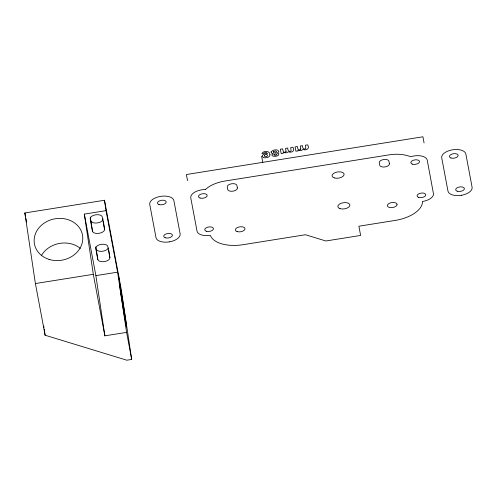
<?xml version="1.0" encoding="UTF-8"?>
<svg xmlns="http://www.w3.org/2000/svg" width="497" height="497" viewBox="0 0 497 497"><rect width="100%" height="100%" fill="white"/><g stroke="black" fill="none" stroke-linecap="round" stroke-linejoin="round"><path stroke-width="0.75" d="M24.85 212.964L104.482 200.26L121.138 288.85L131.686 359.443L126.859 360.213L45.115 335.226L35.399 283.551L24.85 212.964L25.564 216.76M126.592 332.369L104.879 335.835L93.312 274.313L84.316 214.108L106.029 210.641L117.596 272.163L126.592 332.369L131.686 359.443M35.399 283.551L93.312 274.313M84.316 214.108L95.878 275.63L117.596 272.163M261.608 156.188L262.77 162.339M187.537 180.678L186.381 174.522L422.928 136.787L424.065 142.943M104.556 229.254L102.245 216.947A6.107 3.131 -8.5 0 0 95.635 214.834A6.107 3.131 -8.5 0 0 90.181 218.873L92.492 231.18A6.107 3.131 -8.5 0 0 99.102 233.292A6.107 3.131 -8.5 0 0 104.556 229.254L103.339 221.097M109.88 257.552L107.799 246.481A6.107 3.131 -8.5 0 0 101.189 244.362A6.107 3.131 -8.5 0 0 95.735 248.401L97.816 259.477A6.107 3.131 -8.5 0 0 104.426 261.59A6.107 3.131 -8.5 0 0 109.88 257.552L108.768 250.14M90.261 217.177L92.492 231.18M95.846 246.885L97.816 259.477M25.85 218.282L26.565 222.084M118.361 274.089L120.218 286.545M104.482 200.26L106.029 210.641M95.878 275.63L104.879 335.835M43.742 326.02L43.966 327.554M44.196 329.089L45.115 335.226M103.009 218.873A6.107 3.131 -8.5 0 1 97.555 222.911A6.107 3.131 -8.5 0 1 90.945 220.798M108.271 248.003A6.107 3.131 -8.5 0 1 102.084 251.308A6.107 3.131 -8.5 0 1 96.263 249.096M41.294 255.769A24.44 20.986 -10.6 0 1 80.34 248.401M271.101 152.039L271.747 153.3L273.369 153.691L271.952 154.815A3.131 1.603 -8.5 0 0 272.269 155.791C274.158 156.853 279.227 156.487 278.86 153.697L277.177 153.088L278.873 151.778C278.314 148.553 272.356 149.696 271.101 152.039M264.423 155.381L264.603 156.387L265.485 156.791L267.181 156.263L267.523 155.312L266.392 154.492L265.168 154.691L264.423 155.381M273.4 151.784L273.524 152.542L274.45 152.933L276.326 152.442L276.667 151.684L275.512 150.908L273.4 151.784M286.055 151.324L285.694 151.97L284.514 152.219A1.578 0.808 -8.5 0 1 283.365 151.858L282.613 148.858L280.339 149.218L281.165 153.604L283.259 153.269L283.147 152.666L286.719 152.772L288.254 151.852C291.385 153.107 295.491 151.144 292.981 147.205L290.708 147.566L291.099 150.951C289.105 152.48 287.396 150.038 287.806 148.025L285.533 148.392L286.055 151.324M300.791 148.97L300.43 149.622L299.25 149.864A1.578 0.808 -8.5 0 1 298.101 149.51L297.349 146.503L295.075 146.87L295.901 151.25L297.995 150.914L297.883 150.318L301.455 150.423L302.99 149.504C306.121 150.759 310.227 148.796 307.711 144.851L305.438 145.217L305.835 148.597C303.835 150.131 302.133 147.69 302.543 145.677L300.269 146.037L300.791 148.97M274.095 154.461L274.214 155.064L275.027 155.325L276.605 154.921L276.891 154.337L275.922 153.784L274.095 154.461M269.97 154.766C269.896 156.94 267.361 157.673 265.56 157.797A3.572 1.833 -8.5 0 1 263.522 157.58C259.776 155.747 265.187 152.486 267.467 153.896C267.262 152.355 265.143 152.007 264.218 153.051L261.9 153.598C263.193 150.361 270.206 150.579 269.97 154.766M205.478 189.425L204.845 189.537A12.22 6.256 -8.5 0 0 190.773 197.899L197.023 231.124A12.22 6.256 -8.5 0 0 210.243 235.348L210.647 236.087A30.547 15.643 -8.5 0 0 243.064 244.692L305.444 234.739L325.877 240.983L360.623 235.441L358.89 226.216L395.084 220.438A30.547 15.643 -8.5 0 0 422.475 202.298L422.425 201.453L424.221 201.161A12.22 6.256 -8.5 0 0 433.546 194.184L427.246 160.177A12.22 6.256 -8.5 0 0 410.944 156.661L406.36 155.387A26.012 13.32 -8.5 0 0 388.971 154.878L224.886 181.051A26.012 13.32 -8.5 0 0 208.697 186.915L205.478 189.425M169.378 241.859L169.222 241.896A12.22 6.256 -8.5 0 1 156.002 237.665L149.752 204.447A12.22 6.256 -8.5 0 1 163.824 196.079L165.364 196.098A12.22 6.256 -8.5 0 1 173.882 200.595L180.131 233.82A12.22 6.256 -8.5 0 1 170.788 241.592L169.378 241.859M461.346 195.284L461.191 195.321A12.22 6.256 -8.5 0 1 447.971 191.09L441.727 157.872A12.22 6.256 -8.5 0 1 455.799 149.504L457.339 149.522A12.22 6.256 -8.5 0 1 465.857 154.02L472.1 187.245A12.22 6.256 -8.5 0 1 462.757 195.017L461.346 195.284M397.041 204.503L396.861 203.869A4.889 2.504 -8.5 0 0 391.512 202.633A4.889 2.504 -8.5 0 0 387.343 205.615L387.523 206.249A4.889 2.504 -8.5 0 0 392.872 207.485A4.889 2.504 -8.5 0 0 397.041 204.503M389.387 163.687L388.921 161.227A4.889 2.504 -8.5 0 0 383.634 159.531A4.889 2.504 -8.5 0 0 379.267 162.761L379.733 165.228A4.889 2.504 -8.5 0 0 385.02 166.917A4.889 2.504 -8.5 0 0 389.387 163.687M237.367 187.934L236.901 185.474A4.889 2.504 -8.5 0 0 231.614 183.784A4.889 2.504 -8.5 0 0 227.253 187.015L227.713 189.475A4.889 2.504 -8.5 0 0 233 191.165A4.889 2.504 -8.5 0 0 237.367 187.934M412.404 164.159A4.398 2.255 -8.5 0 0 419.487 162.01A4.398 2.255 -8.5 0 0 413.659 160.146A4.398 2.255 -8.5 0 0 412.404 164.159M340.01 208.653A6.107 3.131 -8.5 0 0 349.845 205.665A6.107 3.131 -8.5 0 0 341.743 203.074A6.107 3.131 -8.5 0 0 340.01 208.653M334.226 177.895A6.107 3.131 -8.5 0 0 344.061 174.901A6.107 3.131 -8.5 0 0 335.966 172.316A6.107 3.131 -8.5 0 0 334.226 177.895M206.311 231.254A4.398 2.255 -8.5 0 0 213.387 229.105A4.398 2.255 -8.5 0 0 207.56 227.241A4.398 2.255 -8.5 0 0 206.311 231.254M200.042 198.03A4.398 2.255 -8.5 0 0 207.137 195.893A4.398 2.255 -8.5 0 0 201.335 194.01A4.398 2.255 -8.5 0 0 200.042 198.03M418.654 197.384A4.398 2.255 -8.5 0 0 425.73 195.228A4.398 2.255 -8.5 0 0 419.903 193.364A4.398 2.255 -8.5 0 0 418.654 197.384M237.088 231.596A4.889 2.504 -8.5 0 0 244.953 229.204A4.889 2.504 -8.5 0 0 238.479 227.129A4.889 2.504 -8.5 0 0 237.088 231.596M165.29 237.796A4.398 2.255 -8.5 0 0 172.366 235.646A4.398 2.255 -8.5 0 0 166.538 233.783A4.398 2.255 -8.5 0 0 165.29 237.796M159.021 204.571A4.398 2.255 -8.5 0 0 166.116 202.434A4.398 2.255 -8.5 0 0 160.314 200.552A4.398 2.255 -8.5 0 0 159.021 204.571M457.259 191.221A4.398 2.255 -8.5 0 0 464.341 189.071A4.398 2.255 -8.5 0 0 458.514 187.207A4.398 2.255 -8.5 0 0 457.259 191.221M450.996 157.996A4.398 2.255 -8.5 0 0 458.091 155.865A4.398 2.255 -8.5 0 0 452.289 153.977A4.398 2.255 -8.5 0 0 450.996 157.996M120.933 294.156A21.992 0.36 80.9 0 0 126.474 326.945A21.992 0.36 80.9 0 0 121.635 294.584A21.992 0.36 80.9 0 0 120.933 294.156M49.085 259.391A24.44 20.986 -10.6 0 0 82.589 235.634A24.44 20.986 -10.6 0 0 43.711 223.433A24.44 20.986 -10.6 0 0 49.085 259.391"/></g></svg>
